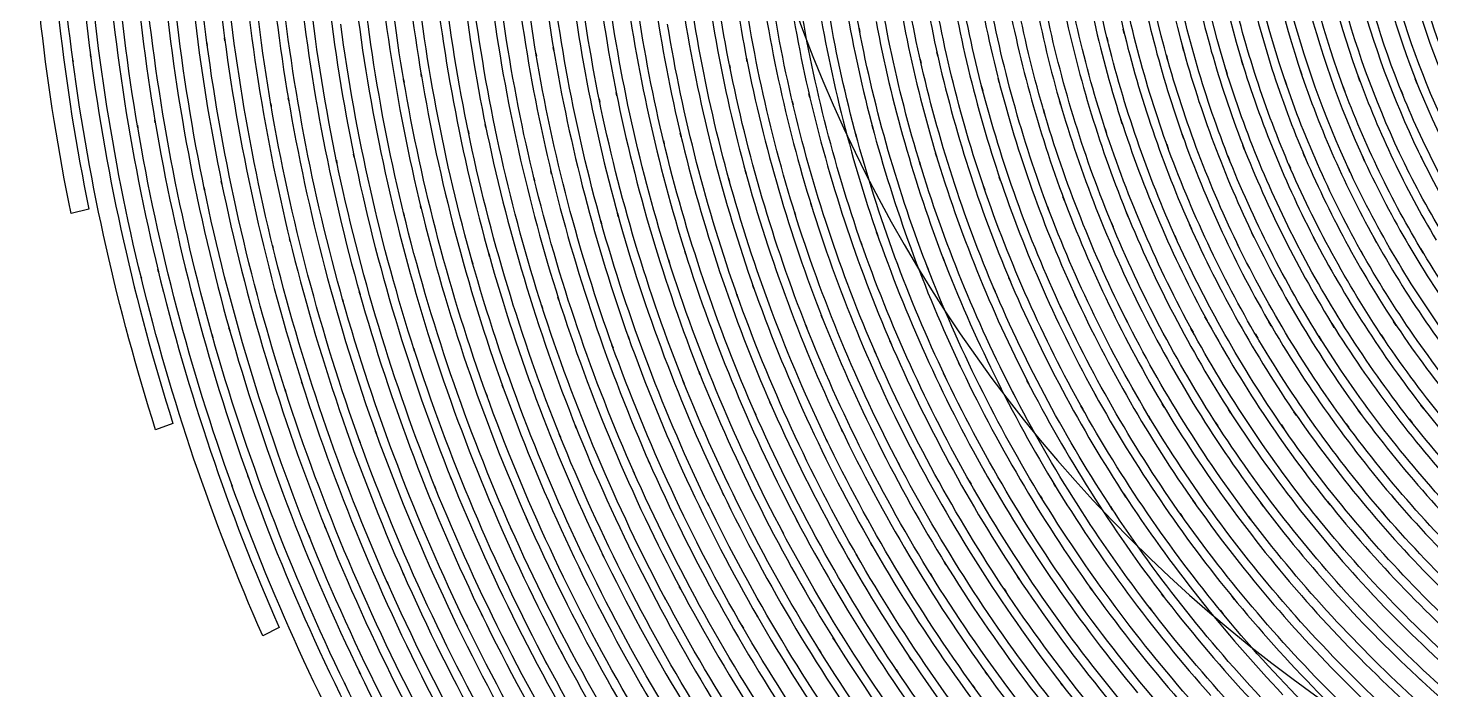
# Model space of a CAD drawing. Extents: x -32 to 185, y 69 to 286.
# Drawn here: x -29.1 to 40.8, y 119.4 to 152.4 of the extents above; entities that cross this region are included whole.
import ezdxf

# ---------------------------------------------------------------- set-up
doc = ezdxf.new("R2010")
doc.units = 0
doc.layers.add('Ebene_1', color=7, linetype='CONTINUOUS')

msp = doc.modelspace()

# ---------------------------------------------------------------- linework, layer by layer
at = {"layer": 'Ebene_1', "color": 7}
for p, q in [((-19.251199, 151.731697), (-19.269781, 151.871697)), ((12.346372, 152.356607), (12.383561, 152.162643)), ((24.692245, 151.912679), (24.747125, 151.689442)), ((25.563071, 152.090097), (25.508166, 152.316643)), ((-25.939642, 150.924023), (-25.956951, 151.055369)), ((-20.148778, 151.636497), (-20.130171, 151.498024)), ((-3.755323, 151.121551), (-3.728087, 150.959405)), ((-2.863624, 151.241696), (-2.890861, 151.405369)), ((16.269354, 150.97366), (16.224528, 151.175006)), ((27.660986, 151.013624), (27.724623, 150.784532)), ((28.524354, 151.216496), (28.460718, 151.448897)), ((-26.829279, 150.764423), (-26.820625, 150.697987)), ((5.888667, 150.541187), (5.924166, 150.363259)), ((6.774407, 150.685769), (6.738812, 150.866242)), ((15.390484, 150.810242), (15.435335, 150.611696)), ((30.619647, 150.304459), (30.692447, 150.069259)), ((31.474921, 150.531514), (31.402121, 150.770023)), ((-10.346478, 149.805804), (-10.32082, 149.655368)), ((-9.453787, 149.930023), (-9.479521, 150.082241)), ((19.328178, 149.65104), (19.275487, 149.856204)), ((33.558377, 149.781877), (33.640341, 149.541331)), ((34.404742, 150.033114), (34.322523, 150.277732)), ((37.304017, 149.717986), (37.211871, 149.969477)), ((40.16282, 149.584095), (40.060492, 149.841695)), ((0.281313, 148.990494), (0.247688, 149.156967)), ((9.894868, 148.902167), (9.85213, 149.086713)), ((18.456156, 149.459877), (18.508872, 149.256749)), ((36.467071, 149.444604), (36.559216, 149.197185)), ((39.336564, 149.288058), (39.438637, 149.034785)), ((-16.966448, 148.60613), (-16.942394, 148.464858)), ((-16.072866, 148.731621), (-16.097124, 148.874422)), ((-0.60532, 148.840312), (-0.57172, 148.675367)), ((9.015107, 148.729331), (9.057667, 148.547585)), ((21.532697, 148.305003), (21.593635, 148.097548)), ((22.397261, 148.522894), (22.336196, 148.733149)), ((-23.613858, 147.522275), (-23.591204, 147.389657)), ((-22.719385, 147.648529), (-22.742039, 147.782675)), ((-6.246791, 147.407729), (-6.278507, 147.562239)), ((13.046576, 147.318893), (12.996456, 147.506748)), ((25.466013, 147.587693), (25.39642, 147.802275)), ((-7.134137, 147.252965), (-7.102421, 147.099729)), ((3.479334, 146.941147), (3.438963, 147.110929)), ((12.173764, 147.117293), (12.223681, 146.931729)), ((24.609696, 147.344093), (24.679111, 147.132565)), ((28.524151, 146.84442), (28.445496, 147.064347)), ((2.598863, 146.761183), (2.639035, 146.593438)), ((16.219055, 145.93391), (16.161172, 146.125328)), ((27.676972, 146.575874), (27.755346, 146.35951)), ((31.561466, 146.290783), (31.473393, 146.515038)), ((34.56816, 145.922964), (34.470669, 146.15231)), ((-13.696631, 145.780928), (-13.667002, 145.637873)), ((-12.808317, 145.937728), (-12.838252, 146.082564)), ((15.353982, 145.704564), (15.41156, 145.515691)), ((30.724265, 145.997292), (30.812084, 145.776346)), ((33.74165, 145.606564), (33.839141, 145.380273)), ((37.534381, 145.739182), (37.426708, 145.973619)), ((40.450711, 145.734091), (40.332347, 145.973873)), ((-19.402043, 144.581508), (-19.429967, 144.717181)), ((-3.85676, 144.9058), (-3.81896, 144.750018)), ((-2.975599, 145.090345), (-3.013679, 145.247909)), ((5.846212, 144.885436), (5.893341, 144.714636)), ((6.719621, 145.094418), (6.672291, 145.267255)), ((19.401666, 144.746709), (19.335738, 144.941945)), ((36.719325, 145.399364), (36.826744, 145.168491)), ((39.647874, 145.372636), (39.765474, 145.136927)), ((-20.290968, 144.422926), (-20.263222, 144.28929)), ((18.545247, 144.490636), (18.61097, 144.29769)), ((-26.026188, 143.339325), (-26.914043, 143.116089)), ((-9.468601, 143.351289), (-9.504289, 143.498162)), ((9.991239, 143.450816), (9.936639, 143.626453)), ((21.736919, 143.47398), (21.81089, 143.277725)), ((22.583894, 143.756271), (22.509618, 143.954817)), ((-26.914043, 143.116089), (-26.914043, 143.11558)), ((-10.350348, 143.163434), (-10.314864, 143.018089)), ((-0.525291, 142.76507), (-0.481051, 142.606998)), ((0.348717, 142.979398), (0.304172, 143.139507)), ((9.125962, 143.212816), (9.180154, 143.039725)), ((24.918944, 142.652307), (25.001569, 142.452488)), ((25.755457, 142.960816), (25.672424, 143.16318)), ((13.283507, 142.009579), (13.221373, 142.188524)), ((28.080681, 142.024088), (28.172267, 141.820706)), ((28.906071, 142.357543), (28.814078, 142.563725)), ((32.025757, 141.943651), (31.924448, 142.153397)), ((35.104997, 141.715579), (34.99376, 141.928888)), ((-16.880641, 141.534851), (-16.847346, 141.398924)), ((-15.99808, 141.724488), (-16.031604, 141.861942)), ((3.714987, 141.075396), (3.663879, 141.237287)), ((12.427012, 141.744088), (12.488867, 141.567433)), ((31.212229, 141.58576), (31.31303, 141.379324)), ((34.303941, 141.334778), (34.414669, 141.124269)), ((37.345762, 141.266814), (37.466417, 141.052742)), ((38.133836, 141.66976), (38.012163, 141.887651)), ((40.328529, 141.377542), (40.459874, 141.159142)), ((-6.939155, 140.756196), (-6.897588, 140.609068)), ((-6.064638, 140.974087), (-6.106511, 141.122996)), ((2.849333, 140.831796), (2.900342, 140.671178)), ((16.585754, 140.769687), (16.515958, 140.951178)), ((-23.430585, 139.957431), (-23.414803, 139.892522)), ((-22.562584, 140.21045), (-22.594148, 140.339759)), ((15.739084, 140.476959), (15.808601, 140.297504)), ((19.887492, 139.729613), (19.809524, 139.913904)), ((-12.519051, 139.079758), (-12.55815, 139.218485)), ((7.112775, 139.377322), (7.054705, 139.541504)), ((19.051665, 139.409904), (19.129124, 139.228158)), ((-13.394052, 138.859321), (-13.355183, 138.721867)), ((-3.473847, 138.559721), (-3.426017, 138.410303)), ((-2.60778, 138.807649), (-2.655813, 138.958085)), ((6.256366, 139.104958), (6.314237, 138.942303)), ((22.353988, 138.541648), (22.439618, 138.357612)), ((23.17808, 138.888085), (23.091891, 139.074921)), ((26.44772, 138.241284), (26.352647, 138.430921)), ((10.530952, 137.885684), (10.46561, 138.052157)), ((25.635744, 137.869902), (25.730003, 137.683066)), ((29.685617, 137.787684), (29.58189, 137.979357)), ((32.882813, 137.522193), (32.769285, 137.717429)), ((39.1146, 137.543066), (38.981219, 137.743648)), ((-19.888556, 137.074956), (-19.852055, 136.945647)), ((-19.012868, 137.296156), (-19.049548, 137.426738)), ((9.684868, 137.584556), (9.7497, 137.420374)), ((28.88698, 137.391356), (28.990173, 137.20172)), ((32.097539, 137.102956), (32.210303, 136.910519)), ((36.028743, 137.442265), (35.905797, 137.639793)), ((38.3586, 137.079283), (38.491218, 136.881247)), ((-9.842453, 136.397864), (-9.797602, 136.258373)), ((-8.976004, 136.648592), (-9.021059, 136.789101)), ((0.034506, 136.57401), (0.088699, 136.423064)), ((0.891027, 136.85121), (0.83663, 137.003429)), ((13.958766, 136.598956), (13.88589, 136.767974)), ((35.257979, 137.000374), (35.380161, 136.805392)), ((13.123423, 136.270846), (13.195816, 136.104119)), ((17.385689, 135.515609), (17.304947, 135.686664)), ((4.420855, 135.105536), (4.359802, 135.259282)), ((16.562387, 135.160263), (16.642339, 134.992009)), ((-16.255222, 134.34699), (-16.213349, 134.216662)), ((-15.388163, 134.59899), (-15.430341, 134.73059)), ((-5.380139, 134.431499), (-5.431252, 134.57379)), ((3.574888, 134.799063), (3.63564, 134.64659)), ((19.990506, 134.252299), (20.078299, 134.082008)), ((20.80098, 134.633863), (20.712271, 134.806699)), ((-6.237042, 134.15099), (-6.186336, 134.010735)), ((7.970782, 133.569353), (7.902666, 133.725135)), ((23.397422, 133.543898), (23.493793, 133.371316)), ((24.194583, 133.950662), (24.097423, 134.12579)), ((27.555986, 133.463716), (27.450273, 133.640371)), ((40.48762, 133.392189), (40.344056, 133.575716)), ((7.135941, 133.235134), (7.203655, 133.081134)), ((26.773258, 133.032007), (26.878156, 132.857388)), ((30.87572, 133.168189), (30.76092, 133.34688)), ((34.143832, 133.06077), (34.019868, 133.241243)), ((37.350853, 133.137134), (37.217217, 133.319134)), ((39.768019, 132.87037), (39.91031, 132.689897)), ((-21.842729, 132.660116), (-22.701821, 132.343206)), ((-22.701821, 132.343206), (-22.701821, 132.342952)), ((-11.699745, 132.119715), (-11.747676, 132.252842)), ((-2.589198, 132.11997), (-2.532333, 131.978188)), ((-1.742936, 132.430006), (-1.80031, 132.57357)), ((11.529738, 132.242661), (11.454367, 132.39997)), ((30.107883, 132.712552), (30.221538, 132.536661)), ((33.39165, 132.582479), (33.514341, 132.404806)), ((36.614453, 132.636952), (36.747071, 132.457497)), ((-12.557157, 131.837678), (-12.509506, 131.705824)), ((10.707148, 131.880442), (10.781909, 131.725169)), ((1.924711, 130.642586), (1.861075, 130.787066)), ((14.27733, 130.733968), (14.359472, 130.577168)), ((15.087014, 131.12266), (15.004287, 131.281343)), ((-18.066162, 129.916444), (-18.111115, 130.041833)), ((1.090081, 130.303837), (1.15331, 130.161037)), ((18.632352, 130.20739), (18.541683, 130.367957)), ((-18.902294, 129.572705), (-18.879512, 129.509553)), ((-8.805968, 129.547836), (-8.75259, 129.415116)), ((-7.959222, 129.859553), (-8.013007, 129.993902)), ((17.836617, 129.792556), (17.926497, 129.634153)), ((22.15473, 129.49484), (22.056297, 129.656324)), ((4.789647, 128.702388), (4.859547, 128.558188)), ((5.611948, 129.069087), (5.541253, 129.215349)), ((21.373886, 129.05417), (21.471631, 128.894672)), ((25.644501, 128.980988), (25.537795, 129.143643)), ((29.091406, 128.662501), (28.976249, 128.826174)), ((32.485722, 128.53533), (32.361758, 128.69969)), ((35.817725, 128.594792), (35.685106, 128.759737)), ((39.078964, 128.83521), (38.936418, 129.001378)), ((-4.17792, 127.818911), (-4.237585, 127.953846)), ((24.879082, 128.515552), (24.984667, 128.355366)), ((28.342176, 128.17301), (28.455932, 128.012213)), ((31.752884, 128.023057), (31.87583, 127.860886)), ((35.10296, 128.059838), (35.234306, 127.897286)), ((38.381509, 128.27969), (38.522782, 128.115915)), ((-14.226798, 127.39634), (-14.277224, 127.522314)), ((-5.012957, 127.477871), (-4.953699, 127.344234)), ((8.498456, 127.314198), (8.575226, 127.16903)), ((9.307147, 127.708744), (9.229867, 127.855616)), ((-15.074156, 127.083427), (-15.024163, 126.958827)), ((13.000045, 126.559012), (12.915816, 126.706572)), ((-0.366785, 125.996746), (-0.432611, 126.132469)), ((12.205684, 126.137535), (12.289303, 125.991655)), ((-10.335838, 125.09937), (-10.391711, 125.225829)), ((-1.188994, 125.626942), (-1.123575, 125.492414)), ((15.900262, 125.170567), (15.991059, 125.023999)), ((16.679809, 125.617803), (16.588427, 125.765847)), ((-11.171257, 124.75693), (-11.11569, 124.631541)), ((3.462727, 124.392802), (3.390441, 124.529519)), ((20.33623, 124.88209), (20.236983, 125.031254)), ((23.958441, 124.349351), (23.85143, 124.498999)), ((2.654148, 123.994973), (2.725937, 123.859835)), ((19.572695, 124.409399), (19.671026, 124.262144)), ((23.211604, 123.851689), (23.317291, 123.704434)), ((27.536691, 124.015057), (27.421942, 124.164806)), ((31.061538, 123.874955), (30.937829, 124.025493)), ((34.522851, 123.924464), (34.390741, 124.075002)), ((37.911363, 124.158646), (37.770854, 124.309082)), ((40.563984, 123.964555), (40.712129, 123.816689)), ((-6.404991, 123.026605), (-6.46654, 123.15347)), ((7.299408, 123.00591), (7.220758, 123.14283)), ((26.807164, 123.493747), (26.920895, 123.345983)), ((30.349803, 123.330761), (30.471756, 123.182718)), ((33.829723, 123.358303), (33.96005, 123.210259)), ((37.237581, 123.571383), (37.376562, 123.423543)), ((-16.547848, 122.48539), (-17.36835, 122.079109)), ((-7.227403, 122.654637), (-7.166235, 122.529044)), ((6.505543, 122.580361), (6.583697, 122.444815)), ((-17.36835, 122.079109), (-17.368147, 122.078727)), ((11.132698, 121.833524), (11.0474, 121.970647)), ((-2.445329, 121.17677), (-2.513038, 121.30445)), ((10.354246, 121.381196), (10.438959, 121.245472)), ((14.9518, 120.873403), (14.859603, 121.010832)), ((-12.501157, 120.159198), (-12.559041, 120.278708)), ((-3.253995, 120.776548), (-3.18677, 120.650192)), ((14.189639, 120.395137), (14.281326, 120.259006)), ((18.746312, 120.122391), (18.64648, 120.260609)), ((-13.295925, 119.728253), (-13.266703, 119.668103)), ((1.531565, 119.549561), (1.457671, 119.677725)), ((18.001053, 119.618976), (18.099512, 119.483049)), ((22.505138, 119.577918), (22.398254, 119.715831)), ((40.426783, 119.790896), (40.279656, 119.926416)), ((36.990417, 119.373569), (36.851689, 119.510183))]:
    msp.add_line(p, q, dxfattribs=at)
for points in [[(10.442804, 204.505898), (-0.582831, 177.887661), (5.511628, 147.248744), (25.884346, 126.876026)], [(-26.820625, 150.697987), (-27.642553, 156.863593), (-27.916953, 163.090035), (-27.640262, 169.304004)], [(-26.733316, 169.374259), (-27.014079, 163.21298), (-26.748588, 157.03872), (-25.939642, 150.924023)], [(-20.130171, 151.498024), (-20.907528, 157.283593), (-21.16971, 163.126689), (-20.913892, 168.958331)], [(-20.007582, 169.036731), (-20.267982, 163.257271), (-20.014837, 157.466357), (-19.251199, 151.731697)], [(-24.143822, 165.67851), (-24.202877, 159.638395), (-23.726113, 153.604644), (-22.719385, 147.648529)], [(-10.68813, 165.679274), (-10.745097, 160.403305), (-10.332046, 155.132427), (-9.453787, 149.930023)], [(-3.728087, 150.959405), (-4.548691, 155.838792), (-4.93191, 160.781814), (-4.873059, 165.729165)], [(-3.972298, 165.858728), (-4.038811, 160.963051), (-3.667836, 156.071192), (-2.863624, 151.241696)], [(-23.591204, 147.389657), (-24.61295, 153.395662), (-25.10015, 159.480577), (-25.047459, 165.572619)], [(-16.942394, 148.464858), (-17.903507, 154.093372), (-18.362962, 159.796214), (-18.315159, 165.505928)], [(-17.412412, 165.619455), (-17.466885, 159.961668), (-17.018554, 154.30999), (-16.072866, 148.731621)], [(-10.32082, 149.655368), (-11.214912, 154.907918), (-11.639698, 160.229705), (-11.589883, 165.557601)], [(5.924166, 150.363259), (5.056721, 154.719809), (4.582232, 159.14534), (4.506563, 163.586653)], [(5.400258, 163.759235), (5.465684, 159.369086), (5.925655, 154.993445), (6.774407, 150.685769)], [(12.383561, 152.162643), (11.617938, 156.154683), (11.214229, 160.208068), (11.177753, 164.272909)], [(-0.57172, 148.675367), (-1.534514, 153.399226), (-2.073133, 158.199703), (-2.180729, 163.019526)], [(-1.285645, 163.183708), (-1.187797, 158.415303), (-0.663306, 153.665226), (0.281313, 148.990494)], [(-13.667002, 145.637873), (-14.801232, 151.103733), (-15.447421, 156.659956), (-15.597883, 162.240361)], [(-14.700101, 162.389016), (-14.558421, 156.860029), (-13.925238, 151.35446), (-12.808317, 145.937728)], [(-7.102421, 147.099729), (-8.154305, 152.193443), (-8.750197, 157.371157), (-8.882637, 162.571016)], [(-7.986254, 162.726798), (-7.862952, 157.578866), (-7.280781, 152.452061), (-6.246791, 147.407729)], [(15.435335, 150.611696), (14.568072, 154.454827), (14.05025, 158.368721), (13.888664, 162.30527)], [(14.773414, 162.519852), (14.922145, 158.633958), (15.422989, 154.769445), (16.269354, 150.97366)], [(-26.914043, 143.11558), (-28.177862, 149.29264), (-28.895936, 155.568973), (-29.060118, 161.871779)], [(-28.161571, 162.068543), (-28.004262, 155.774646), (-27.289498, 149.507222), (-26.026188, 143.339325)], [(-20.263222, 144.28929), (-21.473383, 150.129841), (-22.163457, 156.066356), (-22.324839, 162.028834)], [(-21.425783, 162.169343), (-21.272547, 156.258538), (-20.595201, 150.372677), (-19.402043, 144.581508)], [(8.139521, 161.550288), (8.343743, 157.290211), (8.931387, 153.057116), (9.894868, 148.902167)], [(24.747125, 151.689442), (23.926215, 155.031627), (23.412848, 158.442285), (23.213895, 161.878143)], [(24.087801, 162.134979), (24.27143, 158.748758), (24.765325, 155.386209), (25.563071, 152.090097)], [(9.057667, 148.547585), (8.073593, 152.750134), (7.469536, 157.032866), (7.253073, 161.343597)], [(26.819178, 160.849524), (27.090727, 157.592866), (27.661673, 154.368281), (28.524354, 151.216496)], [(2.639035, 146.593438), (1.544598, 151.15846), (0.860888, 155.812573), (0.596695, 160.499778)], [(1.484831, 160.698069), (1.737391, 156.062283), (2.404963, 151.45806), (3.479334, 146.941147)], [(18.508872, 149.256749), (17.550151, 152.949444), (16.928398, 156.721302), (16.651579, 160.526251)], [(17.527471, 160.774433), (17.789577, 157.019884), (18.392417, 153.296644), (19.328178, 149.65104)], [(27.724623, 150.784532), (26.836793, 153.981626), (26.244668, 157.254066), (25.95581, 160.559596)], [(-3.81896, 144.750018), (-5.017615, 149.680822), (-5.773998, 154.709118), (-6.078969, 159.774323)], [(-5.189154, 159.964977), (-4.895408, 154.950936), (-4.154451, 149.972786), (-2.975599, 145.090345)], [(10.940694, 159.530722), (11.273894, 155.4053), (11.978884, 151.317806), (13.046576, 147.318893)], [(30.692447, 150.069259), (29.74765, 153.121262), (29.08662, 156.25421), (28.717733, 159.427886)], [(29.569468, 159.750904), (29.919163, 156.625592), (30.557029, 153.539226), (31.474921, 150.531514)], [(-18.589584, 158.85134), (-18.234417, 153.076971), (-17.367052, 147.345366), (-15.99808, 141.724488)], [(-10.314864, 143.018089), (-11.61124, 148.317476), (-12.433855, 153.721735), (-12.772503, 159.166722)], [(-11.881109, 159.348977), (-11.553178, 153.955408), (-10.745682, 148.601803), (-9.468601, 143.351289)], [(12.223681, 146.931729), (11.133614, 150.977987), (10.410246, 155.114355), (10.062817, 159.290686)], [(21.593635, 148.097548), (20.553892, 151.638024), (19.838262, 155.266318), (19.456062, 158.936613)], [(20.321696, 159.21814), (20.687325, 155.597482), (21.382158, 152.017552), (22.397261, 148.522894)], [(32.328412, 158.838358), (32.746376, 155.84541), (33.441541, 152.897516), (34.404742, 150.033114)], [(-23.414803, 139.892522), (-24.887605, 145.935692), (-25.822042, 152.097479), (-26.207424, 158.305594)], [(-25.312951, 158.472321), (-24.937496, 152.315879), (-24.017058, 146.204492), (-22.562584, 140.21045)], [(-16.847346, 141.398924), (-18.235104, 147.068929), (-19.117054, 152.850934), (-19.482582, 158.676722)], [(5.893341, 144.714636), (4.677885, 149.118276), (3.859661, 153.622462), (3.448809, 158.172212)], [(4.328681, 158.404867), (4.725811, 153.905263), (5.526138, 149.450713), (6.719621, 145.094418)], [(33.640341, 149.541331), (32.648885, 152.449007), (31.928521, 155.442209), (31.489684, 158.482758)], [(35.085651, 158.111376), (35.562161, 155.250791), (36.304925, 152.440607), (37.304017, 149.717986)], [(-2.307416, 157.395339), (-1.853307, 152.520534), (-0.964281, 147.695875), (0.348717, 142.979398)], [(15.41156, 145.515691), (14.225937, 149.403877), (13.3937, 153.391335), (12.925463, 157.428939)], [(13.793413, 157.703339), (14.245614, 153.715117), (15.057487, 149.775768), (16.219055, 145.93391)], [(24.679111, 147.132565), (23.568451, 150.520823), (22.769229, 154.003263), (22.29165, 157.536866)], [(23.14588, 157.852248), (23.604953, 154.367263), (24.381623, 150.931151), (25.466013, 147.587693)], [(36.559216, 149.197185), (35.529833, 151.961806), (34.760342, 154.816536), (34.260923, 157.723957)], [(37.831181, 157.567666), (38.356563, 154.839445), (39.137255, 152.166206), (40.16282, 149.584095)], [(-0.481051, 142.606998), (-1.815507, 147.371329), (-2.721944, 152.245116), (-3.189163, 157.170575)], [(25.989435, 156.675483), (26.532025, 153.327953), (27.380579, 150.037186), (28.524151, 146.84442)], [(39.438637, 149.034785), (38.381254, 151.657879), (37.572054, 154.374645), (37.021726, 157.148938)], [(42.268931, 149.050058), (41.192966, 151.533915), (40.353474, 154.114245), (39.762165, 156.75592)], [(40.555075, 157.205957), (41.119402, 154.608827), (41.928858, 152.070752), (42.971731, 149.626095)], [(-6.897588, 140.609068), (-8.345011, 145.736891), (-9.333056, 150.983587), (-9.849809, 156.286792)], [(-8.966052, 156.50341), (-8.462051, 151.251115), (-7.490883, 146.054055), (-6.064638, 140.974087)], [(9.180154, 143.039725), (7.854429, 147.279438), (6.912122, 151.629879), (6.364848, 156.038101)], [(7.235176, 156.304356), (7.76684, 151.946024), (8.689263, 147.643948), (9.991239, 143.450816)], [(16.686961, 156.068137), (17.248056, 152.22017), (18.156785, 148.430748), (19.401666, 144.746709)], [(27.755346, 146.35951), (26.583825, 149.595549), (25.710912, 152.932134), (25.147933, 156.327265)], [(-13.355183, 138.721867), (-14.90921, 144.216235), (-15.972244, 149.837622), (-16.531531, 155.519846)], [(-15.645992, 155.728828), (-15.098821, 150.097514), (-14.052307, 144.525763), (-12.519051, 139.079758)], [(18.61097, 144.29769), (17.340049, 148.027039), (16.40915, 151.863806), (15.830059, 155.760901)], [(30.812084, 145.776346), (29.58945, 148.860931), (28.6529, 152.051406), (28.014448, 155.307555)], [(28.842129, 155.687592), (29.458206, 152.478534), (30.368614, 149.332858), (31.561466, 146.290783)], [(-19.852055, 136.945647), (-21.50622, 142.809361), (-22.63793, 148.807985), (-23.232803, 154.871264)], [(-22.345457, 155.0721), (-21.762038, 149.059985), (-20.646874, 143.111253), (-19.012868, 137.296156)], [(2.900342, 140.671178), (1.440871, 145.265727), (0.395044, 149.98195), (-0.224214, 154.762827)], [(0.648317, 155.021191), (1.252558, 150.290459), (2.278886, 145.623109), (3.714987, 141.075396)], [(19.610979, 154.625372), (20.27071, 150.919951), (21.265907, 147.281729), (22.583894, 143.756271)], [(31.693575, 154.887554), (32.373467, 151.817224), (33.335904, 148.816385), (34.56816, 145.922964)], [(-5.965696, 153.854608), (-5.295936, 148.749185), (-4.17204, 143.713508), (-2.60778, 138.807649)], [(12.488867, 141.567433), (11.063614, 145.641691), (10.007733, 149.836095), (9.334282, 154.099481)], [(10.193781, 154.398827), (10.849618, 150.184823), (11.883811, 146.038273), (13.283507, 142.009579)], [(21.81089, 143.277725), (20.465285, 146.84722), (19.446211, 150.531514), (18.766498, 154.285299)], [(33.839141, 145.380273), (32.575576, 148.314676), (31.585139, 151.359551), (30.881065, 154.475954)], [(36.826744, 145.168491), (35.531615, 147.954493), (34.497396, 150.854278), (33.737577, 153.830935)], [(34.533796, 154.273336), (35.267397, 151.341987), (36.272089, 148.484712), (37.534381, 145.739182)], [(37.352635, 153.843663), (38.130527, 151.050024), (39.1678, 148.334785), (40.450711, 145.734091)], [(-3.426017, 138.410303), (-5.013339, 143.363507), (-6.156122, 148.448312), (-6.840519, 153.60439)], [(22.55485, 153.375298), (23.303266, 149.81395), (24.374649, 146.327946), (25.755457, 142.960816)], [(39.765474, 145.136927), (38.4482, 147.776311), (37.379617, 150.533041), (36.57398, 153.370717)], [(42.645658, 145.281509), (41.315657, 147.77733), (40.222383, 150.392532), (39.380346, 153.092244)], [(40.14042, 153.594971), (40.952675, 150.938023), (42.013112, 148.363039), (43.307477, 145.904382)], [(-9.797602, 136.258373), (-11.506545, 141.573033), (-12.739793, 147.02922), (-13.482558, 152.56228)], [(-12.605571, 152.804607), (-11.877036, 147.322456), (-10.662268, 141.915651), (-8.976004, 136.648592)], [(6.314237, 138.942303), (4.740726, 143.365289), (3.566335, 147.920384), (2.805383, 152.552607)], [(3.667359, 152.844571), (4.411208, 148.261476), (5.564419, 143.75449), (7.112775, 139.377322)], [(13.193729, 152.689043), (13.963526, 148.622167), (15.098953, 144.632672), (16.585754, 140.769687)], [(25.001569, 142.452488), (23.591335, 145.862637), (22.494192, 149.394204), (21.723988, 153.003153)], [(-19.269781, 151.871697), (-18.489344, 146.010528), (-17.19027, 140.230304), (-15.388163, 134.59899)], [(15.808601, 140.297504), (14.294537, 144.205035), (13.135769, 148.241112), (12.346372, 152.356607)], [(28.172267, 141.820706), (26.707713, 145.071763), (25.542784, 148.449839), (24.692245, 151.912679)], [(25.508166, 152.316643), (26.335058, 148.900385), (27.472546, 145.566855), (28.906071, 142.357543)], [(-25.956951, 151.055369), (-25.131205, 144.814418), (-23.754367, 138.658485), (-21.842729, 132.660116)], [(-16.213349, 134.216662), (-18.037526, 139.895577), (-19.354621, 145.725182), (-20.148778, 151.636497)], [(0.088699, 136.423064), (-1.627194, 141.198342), (-2.913744, 146.117692), (-3.755323, 151.121551)], [(-2.890861, 151.405369), (-2.065878, 146.451147), (-0.800124, 141.580415), (0.891027, 136.85121)], [(16.224528, 151.175006), (17.098027, 147.257293), (18.324123, 143.426635), (19.887492, 139.729613)], [(31.31303, 141.379324), (29.804235, 144.472563), (28.581627, 147.697402), (27.660986, 151.013624)], [(28.460718, 151.448897), (29.356082, 148.178239), (30.549392, 144.996418), (32.025757, 141.943651)], [(-22.701821, 132.342952), (-24.614732, 138.350484), (-25.996151, 144.514817), (-26.829279, 150.764423)], [(9.7497, 137.420374), (8.073084, 141.66976), (6.780771, 146.060928), (5.888667, 150.541187)], [(6.738812, 150.866242), (7.612026, 146.434601), (8.881267, 142.09027), (10.530952, 137.885684)], [(19.129124, 139.228158), (17.536711, 142.968198), (16.285365, 146.844929), (15.390484, 150.810242)], [(34.414669, 141.124269), (32.871104, 144.061472), (31.600666, 147.134602), (30.619647, 150.304459)], [(31.402121, 150.770023), (32.355903, 147.644711), (33.595541, 144.613581), (35.104997, 141.715579)], [(-6.186336, 134.010735), (-8.038665, 139.141867), (-9.431005, 144.427763), (-10.346478, 149.805804)], [(-9.479521, 150.082241), (-8.580059, 144.75409), (-7.208108, 139.516304), (-5.380139, 134.431499)], [(19.275487, 149.856204), (20.242354, 146.089946), (21.548708, 142.418634), (23.17808, 138.888085)], [(37.466417, 141.052742), (35.897907, 143.835944), (34.589796, 146.758129), (33.558377, 149.781877)], [(34.322523, 150.277732), (35.324924, 147.297002), (36.600962, 144.41529), (38.133836, 141.66976)], [(37.211871, 149.969477), (38.253218, 147.132056), (39.555728, 144.397726), (41.102857, 141.801615)], [(40.060492, 149.841695), (41.130857, 147.146311), (42.450931, 144.556563), (44.00315, 142.106561)], [(0.247688, 149.156967), (1.217354, 144.358272), (2.614077, 139.65554), (4.420855, 135.105536)], [(9.85213, 149.086713), (10.844069, 144.809327), (12.218615, 140.629941), (13.958766, 136.598956)], [(22.439618, 138.357612), (20.779496, 141.930415), (19.446109, 145.646528), (18.456156, 149.459877)], [(40.459874, 141.159142), (38.875837, 143.791653), (37.539217, 146.565438), (36.467071, 149.444604)], [(43.385114, 141.440415), (41.794712, 143.924781), (40.439256, 146.552201), (39.336564, 149.288058)], [(-12.509506, 131.705824), (-14.492188, 137.196374), (-15.983775, 142.85187), (-16.966448, 148.60613)], [(-16.097124, 148.874422), (-15.130054, 143.170562), (-13.658449, 137.563429), (-11.699745, 132.119715)], [(3.63564, 134.64659), (1.802224, 139.242158), (0.382826, 143.992235), (-0.60532, 148.840312)], [(13.195816, 136.104119), (11.427131, 140.178632), (10.027817, 144.40409), (9.015107, 148.729331)], [(25.730003, 137.683066), (24.012532, 141.089396), (22.607541, 144.644636), (21.532697, 148.305003)], [(22.336196, 148.733149), (23.386095, 145.1186), (24.762347, 141.606633), (26.44772, 138.241284)], [(-18.879512, 129.509553), (-20.986437, 135.362118), (-22.57073, 141.390015), (-23.613858, 147.522275)], [(-22.742039, 147.782675), (-21.714438, 141.700815), (-20.149466, 135.722046), (-18.066162, 129.916444)], [(-6.278507, 147.562239), (-5.218961, 142.393434), (-3.701054, 137.329502), (-1.742936, 132.430006)], [(12.996456, 147.506748), (14.096577, 143.386162), (15.565688, 139.37274), (17.385689, 135.515609)], [(25.39642, 147.802275), (26.519094, 144.340708), (27.954808, 140.988596), (29.685617, 137.787684)], [(-2.532333, 131.978188), (-4.516593, 136.922992), (-6.056696, 142.035033), (-7.134137, 147.252965)], [(3.438963, 147.110929), (4.542558, 142.47107), (6.059292, 137.938884), (7.970782, 133.569353)], [(16.642339, 134.992009), (14.7922, 138.891394), (13.29654, 142.949616), (12.173764, 147.117293)], [(28.990173, 137.20172), (27.225458, 140.442596), (25.759148, 143.837726), (24.609696, 147.344093)], [(28.445496, 147.064347), (29.630813, 143.754999), (31.116011, 140.560959), (32.882813, 137.522193)], [(7.203655, 133.081134), (5.264038, 137.494702), (3.722842, 142.072961), (2.598863, 146.761183)], [(16.161172, 146.125328), (17.359038, 142.16307), (18.912073, 138.316884), (20.80098, 134.633863)], [(32.210303, 136.910519), (30.408374, 139.987722), (28.890849, 143.222998), (27.676972, 146.575874)], [(31.473393, 146.515038), (32.711504, 143.357907), (34.236232, 140.320923), (36.028743, 137.442265)], [(34.470669, 146.15231), (35.751034, 143.14638), (37.305799, 140.264159), (39.1146, 137.543066)], [(-8.75259, 129.415116), (-10.881813, 134.713027), (-12.536462, 140.189832), (-13.696631, 145.780928)], [(-12.838252, 146.082564), (-11.695672, 140.541359), (-10.062787, 135.112154), (-7.959222, 129.859553)], [(20.078299, 134.082008), (18.157574, 137.806266), (16.57631, 141.696233), (15.353982, 145.704564)], [(35.380161, 136.805392), (33.550995, 139.720704), (31.992412, 142.797652), (30.724265, 145.997292)], [(38.491218, 136.881247), (36.644235, 139.637977), (35.054342, 142.558888), (33.74165, 145.606564)], [(37.426708, 145.973619), (38.740164, 143.116343), (40.315292, 140.386595), (42.131221, 137.819248)], [(40.332347, 145.973873), (41.669221, 143.263471), (43.255295, 140.683141), (45.069442, 138.265975)], [(-19.429967, 144.717181), (-18.210948, 138.801285), (-16.469601, 133.00477), (-14.226798, 127.39634)], [(1.15331, 130.161037), (-0.951451, 134.917172), (-2.628169, 139.851795), (-3.85676, 144.9058)], [(-3.013679, 145.247909), (-1.804969, 140.242523), (-0.152229, 135.354482), (1.924711, 130.642586)], [(10.781909, 131.725169), (8.747147, 135.955719), (7.095275, 140.360377), (5.846212, 144.885436)], [(6.672291, 145.267255), (7.899077, 140.789287), (9.524784, 136.430192), (11.529738, 132.242661)], [(19.335738, 144.941945), (20.62071, 141.139287), (22.247003, 137.460593), (24.194583, 133.950662)], [(41.533294, 137.13452), (39.67791, 139.735468), (38.066381, 142.502125), (36.719325, 145.399364)], [(44.498242, 137.559102), (42.643367, 140.008086), (41.01962, 142.624052), (39.647874, 145.372636)], [(-15.024163, 126.958827), (-17.29219, 132.613025), (-19.054817, 138.457394), (-20.290968, 144.422926)], [(23.493793, 133.371316), (21.512893, 136.92121), (19.856564, 140.642668), (18.545247, 144.490636)], [(-9.504289, 143.498162), (-8.197146, 138.124193), (-6.414537, 132.876988), (-4.17792, 127.818911)], [(9.936639, 143.626453), (11.27588, 139.312922), (12.99974, 135.128191), (15.087014, 131.12266)], [(26.878156, 132.857388), (24.847543, 136.233682), (23.126687, 139.78714), (21.736919, 143.47398)], [(22.509618, 143.954817), (23.871335, 140.312523), (25.560475, 136.801065), (27.555986, 133.463716)], [(-4.953699, 127.344234), (-7.217654, 132.447061), (-9.023732, 137.740848), (-10.350348, 143.163434)], [(4.859547, 128.558188), (2.645697, 133.124152), (0.843503, 137.878811), (-0.525291, 142.76507)], [(0.304172, 143.139507), (1.651075, 138.300848), (3.427529, 133.592007), (5.611948, 129.069087)], [(14.359472, 130.577168), (12.240786, 134.62419), (10.489181, 138.852958), (9.125962, 143.212816)], [(30.221538, 132.536661), (28.151674, 135.741137), (26.376803, 139.127103), (24.918944, 142.652307)], [(25.672424, 143.16318), (27.100578, 139.680995), (28.842333, 136.335246), (30.87572, 133.168189)], [(13.221373, 142.188524), (14.66233, 138.040702), (16.473398, 134.030844), (18.632352, 130.20739)], [(33.514341, 132.404806), (31.415102, 135.439754), (29.596322, 138.659503), (28.080681, 142.024088)], [(28.814078, 142.563725), (30.298309, 139.240885), (32.082521, 136.060082), (34.143832, 133.06077)], [(31.924448, 142.153397), (33.454777, 138.988885), (35.271215, 135.970991), (37.350853, 133.137134)], [(34.99376, 141.928888), (36.560234, 138.921685), (38.399327, 136.063901), (40.48762, 133.392189)], [(-11.11569, 124.631541), (-13.533263, 130.084469), (-15.462541, 135.741137), (-16.880641, 141.534851)], [(-16.031604, 141.861942), (-14.632493, 136.117101), (-12.726277, 130.507474), (-10.335838, 125.09937)], [(3.663879, 141.237287), (5.138156, 136.568665), (7.026767, 132.04106), (9.307147, 127.708744)], [(17.926497, 129.634153), (15.734426, 133.49808), (13.893831, 137.550956), (12.427012, 141.744088)], [(36.747071, 132.457497), (34.628233, 135.325718), (32.775649, 138.381284), (31.212229, 141.58576)], [(39.91031, 132.689897), (37.781545, 135.394191), (35.904779, 138.288121), (34.303941, 141.334778)], [(42.995404, 133.096152), (40.865875, 135.640846), (38.9746, 138.375939), (37.345762, 141.266814)], [(38.012163, 141.887651), (39.60511, 139.034449), (41.457439, 136.333464), (43.545477, 133.819826)], [(45.993698, 133.671171), (43.872314, 136.060082), (41.975694, 138.639903), (40.328529, 141.377542)], [(-1.123575, 125.492414), (-3.510832, 130.39779), (-5.457114, 135.505936), (-6.939155, 140.756196)], [(-6.106511, 141.122996), (-4.645851, 135.920846), (-2.724922, 130.858568), (-0.366785, 125.996746)], [(8.575226, 127.16903), (6.263626, 131.543678), (4.347273, 136.116082), (2.849333, 140.831796)], [(16.515958, 140.951178), (18.047788, 136.970847), (19.935117, 133.136625), (22.15473, 129.49484)], [(-17.368147, 122.078727), (-19.909047, 127.848947), (-21.937675, 133.831789), (-23.430585, 139.957431)], [(-22.594148, 140.339759), (-21.109638, 134.221499), (-19.086254, 128.246675), (-16.547848, 122.48539)], [(21.471631, 128.894672), (19.217324, 132.575606), (17.298584, 136.452083), (15.739084, 140.476959)], [(19.809524, 139.913904), (21.421715, 136.101828), (23.374666, 132.442479), (25.644501, 128.980988)], [(-12.55815, 139.218485), (-10.990403, 133.649789), (-8.931153, 128.231173), (-6.404991, 123.026605)], [(7.054705, 139.541504), (8.645227, 135.045463), (10.635061, 130.70047), (13.000045, 126.559012)], [(24.984667, 128.355366), (22.67884, 131.854478), (20.693078, 135.5543), (19.051665, 139.409904)], [(-7.166235, 122.529044), (-9.721136, 127.777369), (-11.805331, 133.242262), (-13.394052, 138.859321)], [(2.725937, 123.859835), (0.227121, 128.565952), (-1.847732, 133.485353), (-3.473847, 138.559721)], [(-2.655813, 138.958085), (-1.052862, 133.931062), (0.99483, 129.056563), (3.462727, 124.392802)], [(12.289303, 125.991655), (9.891508, 130.17407), (7.872324, 134.562845), (6.256366, 139.104958)], [(28.455932, 128.012213), (26.109148, 131.331158), (24.066801, 134.855318), (22.353988, 138.541648)], [(23.091891, 139.074921), (24.773776, 135.430336), (26.781887, 131.945351), (29.091406, 128.662501)], [(26.352647, 138.430921), (28.09379, 134.954081), (30.146676, 131.641678), (32.485722, 128.53533)], [(10.46561, 138.052157), (12.161419, 133.730226), (14.241235, 129.568633), (16.679809, 125.617803)], [(31.87583, 127.860886), (29.498068, 131.00203), (27.409419, 134.352081), (25.635744, 137.869902)], [(29.58189, 137.979357), (31.372084, 134.66899), (33.459359, 131.527642), (35.817725, 128.594792)], [(32.769285, 137.717429), (34.598451, 134.571245), (36.710416, 131.598151), (39.078964, 128.83521)], [(38.981219, 137.743648), (40.858493, 134.919463), (42.991077, 132.273461), (45.351479, 129.838782)], [(-13.266703, 119.668103), (-15.983571, 125.263425), (-18.199697, 131.08855), (-19.888556, 137.074956)], [(-19.049548, 137.426738), (-17.381078, 131.488696), (-15.189618, 125.71028), (-12.501157, 120.159198)], [(15.991059, 125.023999), (13.518377, 129.014207), (11.407735, 133.217825), (9.684868, 137.584556)], [(35.234306, 127.897286), (32.835722, 130.86343), (30.711029, 134.04128), (28.88698, 137.391356)], [(38.522782, 128.115915), (36.112998, 130.91047), (33.962087, 133.918589), (32.097539, 137.102956)], [(35.905797, 137.639793), (37.763726, 134.656263), (39.89071, 131.848624), (42.259512, 129.252131)], [(44.852315, 129.079014), (42.448131, 131.541896), (40.274311, 134.219972), (38.3586, 137.079283)], [(-3.18677, 120.650192), (-5.867162, 125.691978), (-8.094538, 130.962067), (-9.842453, 136.397864)], [(-9.021059, 136.789101), (-7.295799, 131.400573), (-5.095175, 126.175819), (-2.445329, 121.17677)], [(6.583697, 122.444815), (3.985243, 126.950579), (1.793366, 131.679096), (0.034506, 136.57401)], [(0.83663, 137.003429), (2.570425, 132.154842), (4.733368, 127.470311), (7.299408, 123.00591)], [(13.88589, 136.767974), (15.676059, 132.62117), (17.834911, 128.643104), (20.33623, 124.88209)], [(41.731585, 128.511861), (39.320019, 131.138467), (37.153071, 133.979935), (35.257979, 137.000374)], [(19.671026, 124.262144), (17.133918, 128.061238), (14.942534, 132.08026), (13.123423, 136.270846)], [(17.304947, 135.686664), (19.178531, 131.715751), (21.405424, 127.921442), (23.958441, 124.349351)], [(4.359802, 135.259282), (6.213412, 130.591474), (8.480052, 126.098258), (11.132698, 121.833524)], [(23.317291, 123.704434), (20.727289, 127.313103), (18.466414, 131.147198), (16.562387, 135.160263)], [(-9.161645, 117.541043), (-12.017927, 122.922394), (-14.391871, 128.546479), (-16.255222, 134.34699)], [(-15.430341, 134.73059), (-13.58934, 128.977807), (-11.241868, 123.399361), (-8.415597, 118.061284)], [(-5.431252, 134.57379), (-3.560341, 129.369272), (-1.230052, 124.341282), (1.531565, 119.549561)], [(10.438959, 121.245472), (7.752408, 125.550094), (5.455145, 130.086073), (3.574888, 134.799063)], [(26.920895, 123.345983), (24.288434, 126.766135), (21.968784, 130.416372), (19.990506, 134.252299)], [(20.712271, 134.806699), (22.658552, 131.011983), (24.942616, 127.400107), (27.536691, 124.015057)], [(0.810692, 118.994932), (-1.982947, 123.828118), (-4.341593, 128.900247), (-6.237042, 134.15099)], [(7.902666, 133.725135), (9.864755, 129.239811), (12.223961, 124.938676), (14.9518, 120.873403)], [(30.471756, 123.182718), (27.807248, 126.416822), (25.439362, 129.884727), (23.397422, 133.543898)], [(24.097423, 134.12579), (26.105763, 130.506379), (28.436638, 127.075459), (31.061538, 123.874955)], [(27.450273, 133.640371), (29.510108, 130.19535), (31.877357, 126.943325), (34.522851, 123.924464)], [(40.344056, 133.575716), (42.508713, 130.806463), (44.92206, 128.240515), (47.553808, 125.910327)], [(14.281326, 120.259006), (11.518004, 124.36297), (9.126572, 128.705646), (7.135941, 133.235134)], [(33.96005, 123.210259), (31.273575, 126.261015), (28.868169, 129.548345), (26.773258, 133.032007)], [(30.76092, 133.34688), (32.86194, 130.074542), (35.255179, 126.999096), (37.911363, 124.158646)], [(34.019868, 133.241243), (36.151943, 130.139477), (38.561218, 127.237732), (41.218421, 124.572079)], [(37.217217, 133.319134), (39.370419, 130.385266), (41.786567, 127.653456), (44.435115, 125.157916)], [(47.107081, 125.118563), (44.430024, 127.473798), (41.973403, 130.068662), (39.768019, 132.87037)], [(-11.747676, 132.252842), (-9.745903, 126.689288), (-7.254334, 121.314276), (-4.302596, 116.191162)], [(4.815698, 117.561025), (1.920638, 122.18472), (-0.557593, 127.056979), (-2.589198, 132.11997)], [(-1.80031, 132.57357), (0.205051, 127.555838), (2.653252, 122.726317), (5.514903, 118.142611)], [(11.454367, 132.39997), (13.513897, 128.098224), (15.954353, 123.989195), (18.746312, 120.122391)], [(37.376562, 123.423543), (34.678378, 126.294131), (32.24543, 129.40328), (30.107883, 132.712552)], [(40.712129, 123.816689), (38.011909, 126.511106), (35.561652, 129.445127), (33.39165, 132.582479)], [(43.95886, 124.383562), (41.265512, 126.906136), (38.807109, 129.668745), (36.614453, 132.636952)], [(-5.028153, 115.642692), (-8.011607, 120.807781), (-10.531228, 126.227415), (-12.557157, 131.837678)], [(18.099512, 119.483049), (15.270873, 123.386838), (12.796689, 127.535933), (10.707148, 131.880442)], [(1.861075, 130.787066), (3.98912, 125.959047), (6.543229, 121.330109), (9.492787, 116.955384)], [(21.883893, 118.913706), (19.000654, 122.618823), (16.45479, 126.574819), (14.27733, 130.733968)], [(15.004287, 131.281343), (17.149929, 127.164067), (19.660284, 123.247143), (22.505138, 119.577918)], [(-18.111115, 130.041833), (-15.984767, 124.116086), (-13.337798, 118.390004), (-10.201311, 112.93117)], [(8.816739, 116.346969), (5.832092, 120.760639), (3.246165, 125.431476), (1.090081, 130.303837)], [(18.541683, 130.367957), (20.762492, 126.434819), (23.332004, 122.70883), (26.218908, 119.23507)], [(-10.973883, 112.439897), (-14.113755, 117.90736), (-16.766783, 123.640493), (-18.902294, 129.572705)], [(-0.877582, 113.971829), (-3.975963, 118.919077), (-6.62922, 124.131588), (-8.805968, 129.547836)], [(-8.013007, 129.993902), (-5.862198, 124.62337), (-3.238595, 119.454209), (-0.173585, 114.547637)], [(25.623322, 118.547899), (22.696836, 122.055742), (20.090721, 125.819149), (17.836617, 129.792556)], [(22.056297, 129.656324), (24.34143, 125.907044), (26.959076, 122.37064), (29.877315, 119.090106)], [(12.803256, 115.349863), (9.740664, 119.553736), (7.058783, 124.022311), (4.789647, 128.702388)], [(5.541253, 129.215349), (7.780764, 124.578239), (10.429515, 120.149933), (13.455733, 115.983351)], [(29.308559, 118.380739), (26.349465, 121.693727), (23.693841, 125.266021), (21.373886, 129.05417)], [(25.537795, 129.143643), (27.876434, 125.577127), (30.531574, 122.228375), (33.471068, 119.138012)], [(28.976249, 128.826174), (31.35783, 125.440818), (34.040232, 122.276993), (36.990417, 119.373569)], [(32.361758, 128.69969), (34.776124, 125.493203), (37.475581, 122.511353), (40.426783, 119.790896)], [(35.685106, 128.759737), (38.121872, 125.729371), (40.828457, 122.925983), (43.771259, 120.38409)], [(38.936418, 129.001378), (41.386166, 126.143797), (44.09046, 123.514416), (47.015699, 121.146148)], [(-4.237585, 127.953846), (-1.949449, 122.779314), (0.793968, 117.818269), (3.960186, 113.129359)], [(32.929649, 118.407389), (29.948512, 121.528451), (27.253993, 124.911643), (24.879082, 128.515552)], [(36.477507, 118.622659), (33.484304, 121.555203), (30.761429, 124.751635), (28.342176, 128.17301)], [(39.943401, 119.020692), (36.947908, 121.768691), (34.20645, 124.781774), (31.752884, 128.023057)], [(43.317659, 119.595914), (40.329802, 122.163542), (37.580199, 124.996559), (35.10296, 128.059838)], [(46.592898, 120.341249), (43.621332, 122.73347), (40.873002, 125.390596), (38.381509, 128.27969)], [(-14.277224, 127.522314), (-11.986898, 121.79524), (-9.193666, 116.282238), (-5.930314, 111.048244)], [(3.279078, 112.526697), (0.077855, 117.255087), (-2.697075, 122.258488), (-5.012957, 127.477871)], [(16.764343, 114.567033), (13.635417, 118.561721), (10.869014, 122.82783), (8.498456, 127.314198)], [(9.229867, 127.855616), (11.569218, 123.41102), (14.300799, 119.184059), (17.391849, 115.225187)], [(-6.63925, 110.478597), (-9.935616, 115.753547), (-12.758401, 121.310305), (-15.074156, 127.083427)], [(12.915816, 126.706572), (15.343647, 122.455073), (18.146628, 118.428975), (21.29126, 114.676513)], [(25.884346, 126.876026), (46.257063, 106.503309), (76.89598, 100.40885), (103.514218, 111.434485)], [(-0.432611, 126.132469), (1.980889, 121.156483), (4.832303, 116.404828), (8.087517, 111.933987)], [(20.689616, 113.994611), (17.505784, 117.781462), (14.666429, 121.84536), (12.205684, 126.137535)], [(-10.391711, 125.225829), (-7.949778, 119.7015), (-5.022604, 114.404277), (-1.644987, 109.396777)], [(7.429962, 111.305666), (4.138269, 115.814511), (1.253856, 120.607224), (-1.188994, 125.626942)], [(24.569147, 113.6286), (21.341278, 117.209727), (18.439967, 121.072559), (15.900262, 125.170567)], [(16.588427, 125.765847), (19.093436, 121.707651), (21.956668, 117.881498), (25.143555, 114.333666)], [(-2.331471, 108.800097), (-5.743681, 113.847356), (-8.701961, 119.187241), (-11.171257, 124.75693)], [(3.390441, 124.529519), (5.917701, 119.753605), (8.865154, 115.212052), (12.197615, 110.958644)], [(20.236983, 125.031254), (22.808098, 121.165341), (25.720661, 117.537454), (28.939264, 114.191476)], [(23.85143, 124.498999), (26.477832, 120.824275), (29.42878, 117.39249), (32.668485, 114.245262)], [(11.564433, 110.305786), (8.194299, 114.595568), (5.212332, 119.176805), (2.654148, 123.994973)], [(28.391812, 113.465334), (25.131336, 116.842723), (22.179701, 120.505406), (19.572695, 124.409399)], [(32.149212, 113.498832), (28.866489, 116.67569), (25.875272, 120.140591), (23.211604, 123.851689)], [(27.421942, 124.164806), (30.092483, 120.679821), (33.071177, 117.441821), (36.321471, 114.490186)], [(30.937829, 124.025493), (33.642377, 120.72765), (36.638634, 117.679949), (39.889947, 114.919528)], [(34.390741, 124.075002), (37.118962, 120.96201), (40.122092, 118.101349), (43.364241, 115.528045)], [(37.770854, 124.309082), (40.512056, 121.37753), (43.512895, 118.699633), (46.736462, 116.30838)], [(49.632174, 116.421551), (46.387989, 118.657073), (43.353041, 121.181734), (40.563984, 123.964555)], [(-6.46654, 123.15347), (-3.884785, 117.834356), (-0.836117, 112.754693), (2.643408, 107.974501)], [(7.220758, 123.14283), (9.84994, 118.568364), (12.881605, 114.237015), (16.27951, 110.200582)], [(35.83147, 113.724156), (32.53714, 116.703919), (29.516675, 119.973635), (26.807164, 123.493747)], [(39.429219, 114.135604), (36.133107, 116.92209), (33.09434, 119.999598), (30.349803, 123.330761)], [(42.934059, 114.726812), (39.646092, 117.324578), (36.598925, 120.213468), (33.829723, 123.358303)], [(46.337844, 115.491161), (43.067186, 117.905069), (40.021292, 120.609515), (37.237581, 123.571383)], [(1.980202, 107.352058), (-1.535328, 112.170638), (-4.616706, 117.291665), (-7.227403, 122.654637)], [(15.67196, 109.523847), (12.235008, 113.59528), (9.167325, 117.964811), (6.505543, 122.580361)], [(11.0474, 121.970647), (13.767068, 117.598112), (16.871227, 113.476763), (20.322892, 109.655701)], [(-2.513038, 121.30445), (0.196499, 116.192944), (3.354645, 111.332012), (6.923854, 106.779032)], [(19.741917, 108.956006), (16.249881, 112.810566), (13.108125, 116.968825), (10.354246, 121.381196)], [(14.859603, 121.010832), (17.658028, 116.840253), (20.823329, 112.927708), (24.317579, 109.320006)], [(-12.559041, 120.278708), (-9.814911, 114.612571), (-6.574239, 109.200395), (-2.875359, 104.105903)], [(6.285003, 106.13173), (2.678408, 110.721408), (-0.513862, 115.622303), (-3.253995, 120.776548)], [(23.763841, 108.598548), (20.227946, 112.238144), (17.023751, 116.186097), (14.189639, 120.395137)], [(18.64648, 120.260609), (21.512511, 116.291173), (24.727729, 112.58565), (28.253492, 109.188559)], [(-3.59137, 103.535265), (-7.294501, 108.638002), (-10.54197, 114.056644), (-13.295925, 119.728253)], [(1.457671, 119.677725), (4.282942, 114.775557), (7.538335, 110.133865), (11.185211, 105.80788)], [(27.727397, 108.446902), (24.159176, 111.873812), (20.903969, 115.61286), (18.001053, 119.618976)], [(22.398254, 119.715831), (25.32054, 115.946544), (28.574347, 112.446158), (32.120703, 109.256981)], [(40.279656, 119.926416), (43.323004, 117.121043), (46.613517, 114.595771), (50.11072, 112.381733)], [(36.851689, 119.510183), (39.891474, 116.518482), (43.194713, 113.806476), (46.72068, 111.407383)]]:
    msp.add_open_spline(points, degree=3, dxfattribs=at)

doc.saveas('drawing.dxf')
